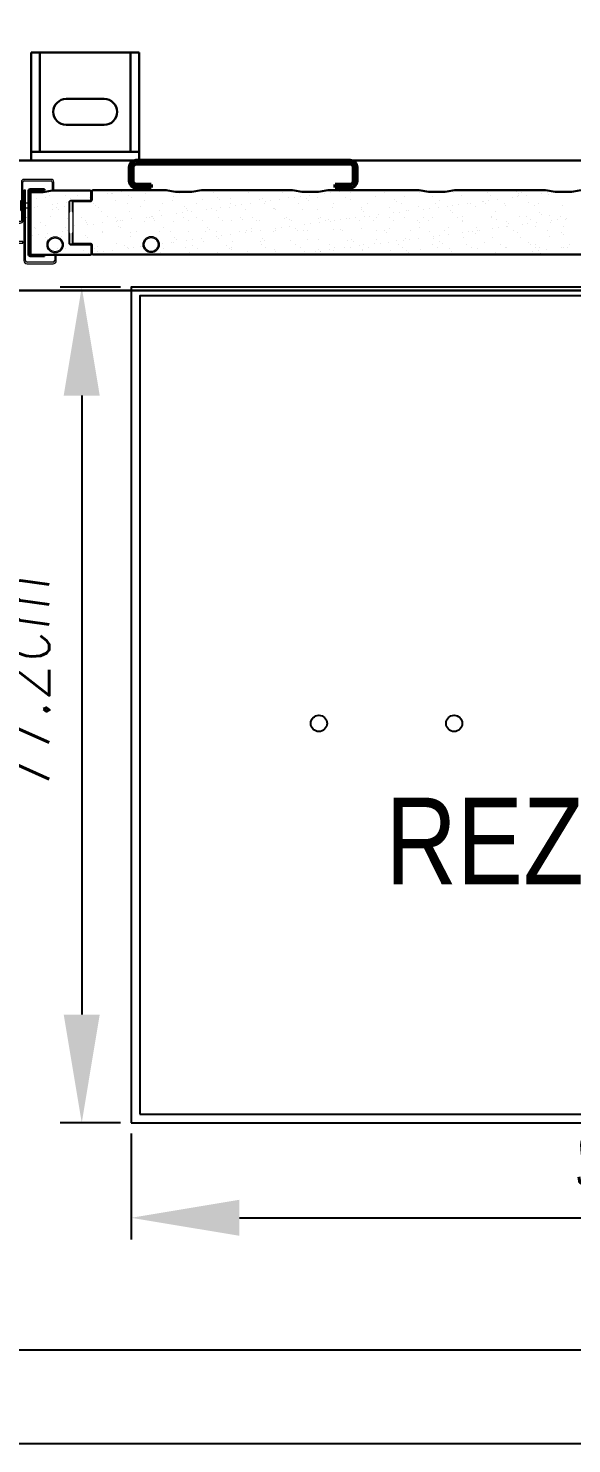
# Model space of a CAD drawing. Header units: millimetres. Extents: x 17886 to 18265, y -8727 to -7321.
# Drawn here: x 18004.64 to 18009.66, y -7642.46 to -7629.39 of the extents above; entities that cross this region are included whole.
import ezdxf

# ---------------------------------------------------------------- set-up
doc = ezdxf.new("R2010")
doc.units = ezdxf.units.MM
doc.linetypes.add('ACAD_ISO07W100', pattern=[3, 0, -3])
doc.layers.add('00 uvodnice', color=82, linetype='Continuous')
for name, color, linetype, lineweight in [('CRTANJE', 4, 'Continuous', 30), ('SRAFURE', 3, 'Continuous', 18), ('TANKE', 7, 'Continuous', 15), ('Visible Edges(ISO)', 7, 'Continuous', 20)]:
    doc.layers.add(name, color=color, linetype=linetype, lineweight=lineweight)
doc.layers.add('Hatch', color=7, linetype='Continuous', lineweight=9, true_color=0x1e1e47)
doc.styles.add('ARIAL NARROW', font='ARIALN.TTF')
doc.styles.add('KOTE ZA MONNTAZU', font='simplex.shx', dxfattribs={"width": 0.7, "oblique": 8, "height": 1.4})
doc.styles.add('TEHNO', font='tehno_98.shx', dxfattribs={"width": 0.6})
doc.dimstyles.new('ISO-25-Dušan', dxfattribs={"dimscale": 50, "dimtxt": 3.5, "dimasz": 3, "dimexe": 1.25, "dimexo": 1.25, "dimgap": 0.7, "dimtad": 1, "dimdec": 0, "dimtxsty": 'TEHNO', "dimcen": 2.5, "dimclrd": 191, "dimclre": 191, "dimclrt": 254, "dimadec": 0, "dimazin": 0, "dimtfac": 1, "dimtdec": 0, "dimtmove": 0, "dimatfit": 3, "dimfxl": 1, "dimarcsym": 0})
doc.dimstyles.new('KOTE ZA MONTAZU u cm', dxfattribs={"dimscale": 0, "dimtxt": 1.4, "dimasz": 1.25, "dimexe": 0.2, "dimexo": 0.1, "dimgap": 0.3, "dimtad": 1, "dimlfac": 10, "dimzin": 12, "dimdsep": 46, "dimtxsty": 'KOTE ZA MONNTAZU', "dimcen": 1.25, "dimclrt": 1, "dimadec": 0, "dimazin": 0, "dimtfac": 1, "dimtmove": 0, "dimatfit": 3, "dimfxl": 1, "dimtolj": 2, "dimtzin": 0, "dimarcsym": 0})

# ---------------------------------------------------------------- blocks, each defined once
blk = doc.blocks.new('ENERGOINVEST KROV')
at = {"layer": 'Visible Edges(ISO)', "color": 7, "linetype": 'ACAD_ISO07W100'}
blk.add_line((262984.8, 136548), (260563.8, 136548), dxfattribs=at)
blk = doc.blocks.new('*D222')
at = {"layer": 'Defpoints', "color": 0, "transparency": 16777216}
for p in [(18016.887, -7626.276), (17992.537, -7630.678), (18016.887, -7630.678)]:
    blk.add_point(p, dxfattribs=at)
at = {"layer": 'TANKE', "color": 4, "lineweight": -2, "transparency": 16777216}
for p, q in [((17992.537, -7630.578), (17992.537, -7625.476)), ((18016.887, -7630.578), (18016.887, -7625.476)), ((17993.787, -7626.276), (18015.637, -7626.276))]:
    blk.add_line(p, q, dxfattribs=at)
at = {"layer": 'TANKE', "color": 4, "transparency": 16777216}
for points in [[(17993.787, -7626.068), (17993.787, -7626.484), (17992.537, -7626.276)], [(18015.637, -7626.068), (18015.637, -7626.484), (18016.887, -7626.276)]]:
    blk.add_solid(points, dxfattribs=at)
at = {"layer": 'TANKE', "color": 1, "transparency": 16777216, "insert": (18006.62, -7625.243), "char_height": 1.4, "attachment_point": 5, "style": 'TEHNO'}
blk.add_mtext('243,5cm', dxfattribs=at)
blk = doc.blocks.new('*D225')
at = {"layer": 'Defpoints', "color": 0, "transparency": 16777216}
for p in [(18016.887, -7622.775), (17968.037, -7630.678), (18016.887, -7630.678)]:
    blk.add_point(p, dxfattribs=at)
at = {"layer": 'TANKE', "color": 4, "lineweight": -2, "transparency": 16777216}
for p, q in [((17968.037, -7630.578), (17968.037, -7621.975)), ((18016.887, -7630.578), (18016.887, -7621.975)), ((17969.287, -7622.775), (18015.637, -7622.775))]:
    blk.add_line(p, q, dxfattribs=at)
at = {"layer": 'TANKE', "color": 4, "transparency": 16777216}
for points in [[(17969.287, -7622.566), (17969.287, -7622.983), (17968.037, -7622.775)], [(18015.637, -7622.566), (18015.637, -7622.983), (18016.887, -7622.775)]]:
    blk.add_solid(points, dxfattribs=at)
at = {"layer": 'TANKE', "color": 1, "transparency": 16777216, "insert": (17992.462, -7621.741), "char_height": 1.4, "attachment_point": 5, "style": 'TEHNO'}
blk.add_mtext('488,5cm', dxfattribs=at)
blk = doc.blocks.new('C STUB')
at = {"layer": 'CRTANJE', "lineweight": 50}
for p, q in [((266066.4, 120661.6), (266066.4, 120648.6)), ((266069.4, 120661.6), (266069.4, 120648.6)), ((266072.4, 120667.6), (266270.4, 120667.6)), ((266072.4, 120664.6), (266270.4, 120664.6)), ((266273.4, 120661.6), (266273.4, 120648.6)), ((266276.4, 120661.6), (266276.4, 120648.6)), ((266072.4, 120645.6), (266086.4, 120645.6)), ((266072.4, 120642.6), (266086.4, 120642.6)), ((266086.4, 120645.6), (266086.4, 120642.6)), ((266270.4, 120645.6), (266256.4, 120645.6)), ((266256.4, 120642.6), (266256.4, 120645.6)), ((266270.4, 120642.6), (266256.4, 120642.6))]:
    blk.add_line(p, q, dxfattribs=at)
for centre, radius, start, end in [((266072.4, 120661.6), 6, 90, 180), ((266072.4, 120661.6), 3, 90, 180), ((266270.4, 120661.6), 6, 0, 90), ((266270.4, 120661.6), 3, 0, 90), ((266072.4, 120648.6), 6, 180, 270), ((266072.4, 120648.6), 3, 180, 270), ((266270.4, 120648.6), 3, 270, 0), ((266270.4, 120648.6), 6, 270, 0)]:
    blk.add_arc(centre, radius, start, end, dxfattribs=at)
blk = doc.blocks.new('PU PANEL 60 OSTATAK ZA ENERGOINVEST')
at = {"layer": 'CRTANJE', "lineweight": 9}
for p, q in [((253619.8, 125341.3), (253619.8, 125333.1)), ((253620.4, 125333.1), (253620.4, 125341.3)), ((253620.4, 125341.3), (253620.4, 125333.1)), ((253655.7, 125342.5), (253621, 125342.5)), ((253621, 125341.9), (253655.7, 125341.9)), ((253655.7, 125341.9), (253621, 125341.9)), ((253621.5, 125341.9), (253688.2, 125341.9)), ((253688.2, 125341.9), (253621.5, 125341.9)), ((253688.2, 125342.5), (253621.6, 125342.5)), ((253688.3, 125341.9), (253697.2, 125340.4)), ((253697.2, 125340.4), (253688.3, 125341.9)), ((253697.3, 125341), (253688.4, 125342.5)), ((253712.3, 125341), (253697.4, 125341)), ((253697.4, 125340.4), (253712.3, 125340.4)), ((253712.3, 125340.4), (253697.4, 125340.4)), ((253721.2, 125342.5), (253712.4, 125341)), ((253712.5, 125340.4), (253721.3, 125341.9)), ((253721.3, 125341.9), (253712.5, 125340.4)), ((253805.2, 125342.5), (253721.4, 125342.5)), ((253721.4, 125341.9), (253805.2, 125341.9)), ((253805.2, 125341.9), (253721.4, 125341.9)), ((253805.3, 125341.9), (253814.2, 125340.4)), ((253814.2, 125340.4), (253805.3, 125341.9)), ((253814.3, 125341), (253805.4, 125342.5)), ((253829.3, 125341), (253814.4, 125341)), ((253814.4, 125340.4), (253829.3, 125340.4)), ((253829.3, 125340.4), (253814.4, 125340.4)), ((253838.2, 125342.5), (253829.4, 125341)), ((253829.5, 125340.4), (253838.3, 125341.9)), ((253838.3, 125341.9), (253829.5, 125340.4)), ((253922.2, 125342.5), (253838.4, 125342.5)), ((253838.4, 125341.9), (253922.2, 125341.9)), ((253922.2, 125341.9), (253838.4, 125341.9)), ((253922.3, 125341.9), (253931.2, 125340.4)), ((253931.2, 125340.4), (253922.3, 125341.9)), ((253931.3, 125341), (253922.4, 125342.5)), ((253946.3, 125341), (253931.4, 125341)), ((253931.4, 125340.4), (253946.3, 125340.4)), ((253946.3, 125340.4), (253931.4, 125340.4)), ((253955.2, 125342.5), (253946.4, 125341)), ((253946.5, 125340.4), (253955.3, 125341.9)), ((253955.3, 125341.9), (253946.5, 125340.4)), ((254039.2, 125342.5), (253955.4, 125342.5)), ((253955.4, 125341.9), (254039.2, 125341.9)), ((254039.2, 125341.9), (253955.4, 125341.9)), ((254039.3, 125341.9), (254048.2, 125340.4)), ((254048.2, 125340.4), (254039.3, 125341.9)), ((254048.3, 125341), (254039.4, 125342.5)), ((254063.3, 125341), (254048.4, 125341)), ((254048.4, 125340.4), (254063.3, 125340.4)), ((254063.3, 125340.4), (254048.4, 125340.4)), ((254072.2, 125342.5), (254063.4, 125341)), ((254063.5, 125340.4), (254072.3, 125341.9)), ((253601.8, 125331.3), (253601.8, 125322.5)), ((253602.4, 125322.5), (253602.4, 125331.3)), ((253602.4, 125331.3), (253602.4, 125293.5)), ((253619.2, 125332.5), (253603, 125332.5)), ((253603, 125331.9), (253619.2, 125331.9)), ((253619.2, 125331.9), (253603, 125331.9)), ((253601.8, 125322.5), (253602.4, 125322.5)), ((253602.3, 125302.5), (253601.8, 125302.5)), ((253601.8, 125302.5), (253601.8, 125293.5)), ((253602.3, 125293.5), (253602.3, 125302.5)), ((253619.3, 125293), (253602.8, 125293)), ((253602.8, 125292.5), (253619.3, 125292.5)), ((253602.9, 125293), (253619.3, 125293)), ((253619.8, 125292), (253619.8, 125283.5)), ((253620.3, 125283.5), (253620.3, 125292)), ((253620.3, 125292), (253620.3, 125283.5)), ((254692.3, 125283), (253620.8, 125283)), ((253620.8, 125283), (254692.3, 125283)), ((253620.8, 125282.5), (254692.3, 125282.5))]:
    blk.add_line(p, q, dxfattribs=at)
at = {"layer": 'CRTANJE', "color": 252, "lineweight": 13}
for radius in [7.5, 6.5]:
    blk.add_circle((253674.8, 125292), radius, dxfattribs=at)
at = {"layer": 'CRTANJE', "lineweight": 9}
for centre, radius, start, end in [((253621, 125341.3), 1.2, 90, 180), ((253621, 125341.3), 0.601, 90.0687, 179.9313), ((253655.7, 125341.3), 1.2, 80.5377, 90), ((253655.7, 125341.3), 0.6, 80.5377, 90), ((253655.7, 125341.3), 0.6, 80.5377, 90), ((253688.2, 125341.3), 1.2, 80.5377, 90), ((253688.2, 125341.3), 0.6, 80.5377, 90), ((253688.2, 125341.3), 0.6, 80.5377, 90), ((253688.9, 125341.3), 1.2, 90, 99.4717), ((253688.9, 125341.3), 0.6, 90, 99.4717), ((253688.9, 125341.3), 0.6, 90, 99.4717), ((253697.4, 125341.6), 1.2, 260.5377, 270), ((253697.4, 125341.6), 1.2, 260.5377, 270), ((253697.4, 125341.6), 0.6, 260.5377, 270), ((253712.3, 125341.6), 0.6, 270, 279.4623), ((253712.3, 125341.6), 1.2, 270, 279.4623), ((253712.3, 125341.6), 1.2, 270, 279.4623), ((253721.4, 125341.3), 1.2, 90, 99.4623), ((253721.4, 125341.3), 0.6, 90, 99.4623), ((253721.4, 125341.3), 0.6, 90, 99.4623), ((253805.2, 125341.3), 1.2, 80.5377, 90), ((253805.2, 125341.3), 0.6, 80.5377, 90), ((253805.2, 125341.3), 0.6, 80.5377, 90), ((253814.4, 125341.6), 1.2, 260.5377, 270), ((253814.4, 125341.6), 1.2, 260.5377, 270), ((253814.4, 125341.6), 0.6, 260.5377, 270), ((253829.3, 125341.6), 0.6, 270, 279.4623), ((253829.3, 125341.6), 1.2, 270, 279.4623), ((253829.3, 125341.6), 1.2, 270, 279.4623), ((253838.4, 125341.3), 1.2, 90, 99.4623), ((253838.4, 125341.3), 0.6, 90, 99.4623), ((253838.4, 125341.3), 0.6, 90, 99.4623), ((253922.2, 125341.3), 1.2, 80.5377, 90), ((253922.2, 125341.3), 0.6, 80.5377, 90), ((253922.2, 125341.3), 0.6, 80.5377, 90), ((253931.4, 125341.6), 1.2, 260.5377, 270), ((253931.4, 125341.6), 1.2, 260.5377, 270), ((253931.4, 125341.6), 0.6, 260.5377, 270), ((253946.3, 125341.6), 0.6, 270, 279.4623), ((253946.3, 125341.6), 1.2, 270, 279.4623), ((253946.3, 125341.6), 1.2, 270, 279.4623), ((253955.4, 125341.3), 1.2, 90, 99.4623), ((253955.4, 125341.3), 0.6, 90, 99.4623), ((253955.4, 125341.3), 0.6, 90, 99.4623), ((254039.2, 125341.3), 1.2, 80.5377, 90), ((254039.2, 125341.3), 0.6, 80.5377, 90), ((254039.2, 125341.3), 0.6, 80.5377, 90), ((254048.4, 125341.6), 1.2, 260.5377, 270), ((254048.4, 125341.6), 1.2, 260.5377, 270), ((254048.4, 125341.6), 0.6, 260.5377, 270), ((254063.3, 125341.6), 0.6, 270, 279.4623), ((254063.3, 125341.6), 1.2, 270, 279.4623), ((254063.3, 125341.6), 1.2, 270, 279.4623), ((253603, 125331.3), 1.2, 90, 180), ((253603, 125331.3), 0.6, 89.9799, 180.0201), ((253603, 125331.3), 0.6, 89.9799, 180.0201), ((253619.2, 125333.1), 1.2, 270, 360), ((253619.2, 125333.1), 0.6, 270, 0), ((253619.2, 125333.1), 1.2, 270, 360), ((253602.8, 125293.5), 1, 180, 270), ((253602.8, 125293.5), 0.5, 180, 270), ((253602.9, 125293.5), 0.5, 179.9906, 270.0094), ((253619.3, 125292), 1, 0, 90), ((253619.3, 125292), 1, 0, 90), ((253619.3, 125292), 0.5, 0, 90), ((253620.8, 125283.5), 1, 180, 270), ((253620.8, 125283.5), 0.5, 180, 270), ((253620.8, 125283.5), 0.5, 180, 270)]:
    blk.add_arc(centre, radius, start, end, dxfattribs=at)
at = {"layer": 'SRAFURE', "lineweight": 13}
for p, q in [((253620.3, 125337.1), (253620.3, 125337.1)), ((253634.1, 125338.9), (253634.1, 125338.9)), ((253637.8, 125339.5), (253637.8, 125339.5)), ((253639.4, 125339.6), (253639.4, 125339.6)), ((253647.6, 125340.7), (253647.6, 125340.7)), ((253654.3, 125337), (253654.3, 125337)), ((253669.4, 125339.5), (253669.4, 125339.5)), ((253701.1, 125339.6), (253701.1, 125339.6)), ((253732.7, 125339.7), (253732.7, 125339.7)), ((253764.3, 125339.7), (253764.3, 125339.7)), ((253796, 125339.8), (253796, 125339.8)), ((253821.1, 125337.2), (253821.1, 125337.2)), ((253827.6, 125339.8), (253827.6, 125339.8)), ((253834.9, 125339), (253834.9, 125339)), ((253840.2, 125339.7), (253840.2, 125339.7)), ((253848.4, 125340.8), (253848.4, 125340.8)), ((253850.6, 125341.7), (253850.6, 125341.7)), ((253859.3, 125339.9), (253859.3, 125339.9)), ((253890.9, 125339.9), (253890.9, 125339.9)), ((253922.5, 125340), (253922.5, 125340)), ((253954.2, 125340.1), (253954.2, 125340.1)), ((253962, 125337.4), (253962, 125337.4)), ((253971.9, 125341.3), (253971.9, 125341.3)), ((253985.8, 125340.1), (253985.8, 125340.1)), ((253988.6, 125337.7), (253988.6, 125337.7)), ((254012.5, 125340.9), (254012.5, 125340.9)), ((254014.4, 125339.2), (254014.4, 125339.2)), ((254014.6, 125337.6), (254014.6, 125337.6)), ((254017.5, 125340.2), (254017.5, 125340.2)), ((254021.9, 125337.4), (254021.9, 125337.4)), ((254035.7, 125339.2), (254035.7, 125339.2)), ((254041, 125339.9), (254041, 125339.9)), ((254042, 125338.6), (254042, 125338.6)), ((254049.1, 125340.2), (254049.1, 125340.2)), ((254053.8, 125340), (254053.8, 125340)), ((253614.5, 125331.6), (253614.5, 125331.6)), ((253621.6, 125329.6), (253621.6, 125329.6)), ((253623.8, 125328.1), (253623.8, 125328.1)), ((253625.7, 125326.4), (253625.7, 125326.4)), ((253641.9, 125332.6), (253641.9, 125332.6)), ((253653.2, 125329.7), (253653.2, 125329.7)), ((253656.2, 125335.3), (253656.2, 125335.3)), ((253665, 125327.2), (253665, 125327.2)), ((253668.5, 125332.9), (253668.5, 125332.9)), ((253684.9, 125329.7), (253684.9, 125329.7)), ((253694.5, 125332.8), (253694.5, 125332.8)), ((253695.6, 125336.1), (253695.6, 125336.1)), ((253705.7, 125326.8), (253705.7, 125326.8)), ((253707.6, 125325.1), (253707.6, 125325.1)), ((253716.5, 125329.8), (253716.5, 125329.8)), ((253721.9, 125333.8), (253721.9, 125333.8)), ((253725.5, 125324.6), (253725.5, 125324.6)), ((253730.8, 125325.3), (253730.8, 125325.3)), ((253736.2, 125335.8), (253736.2, 125335.8)), ((253738.1, 125334), (253738.1, 125334)), ((253739.1, 125326.4), (253739.1, 125326.4)), ((253747, 125325.9), (253747, 125325.9)), ((253748.1, 125329.8), (253748.1, 125329.8)), ((253748.5, 125334.1), (253748.5, 125334.1)), ((253752.9, 125328.2), (253752.9, 125328.2)), ((253758.1, 125328.9), (253758.1, 125328.9)), ((253762.3, 125324.6), (253762.3, 125324.6)), ((253766.4, 125330), (253766.4, 125330)), ((253774.5, 125334), (253774.5, 125334)), ((253777.5, 125334.9), (253777.5, 125334.9)), ((253779.8, 125329.9), (253779.8, 125329.9)), ((253780.2, 125331.8), (253780.2, 125331.8)), ((253785.5, 125332.5), (253785.5, 125332.5)), ((253787.6, 125325.6), (253787.6, 125325.6)), ((253788.8, 125324.9), (253788.8, 125324.9)), ((253789.5, 125323.9), (253789.5, 125323.9)), ((253793.7, 125333.6), (253793.7, 125333.6)), ((253801.9, 125335), (253801.9, 125335)), ((253807.5, 125335.4), (253807.5, 125335.4)), ((253811.4, 125329.9), (253811.4, 125329.9)), ((253812.8, 125336.1), (253812.8, 125336.1)), ((253814.8, 125324.8), (253814.8, 125324.8)), ((253818.2, 125334.5), (253818.2, 125334.5)), ((253820, 125332.8), (253820, 125332.8)), ((253828.5, 125335.3), (253828.5, 125335.3)), ((253828.9, 125324.7), (253828.9, 125324.7)), ((253842.3, 125325.8), (253842.3, 125325.8)), ((253843.1, 125330), (253843.1, 125330)), ((253854.5, 125335.2), (253854.5, 125335.2)), ((253859.4, 125333.6), (253859.4, 125333.6)), ((253868.9, 125326.1), (253868.9, 125326.1)), ((253869.5, 125324.3), (253869.5, 125324.3)), ((253874.7, 125330.1), (253874.7, 125330.1)), ((253882, 125336.2), (253882, 125336.2)), ((253894.9, 125326), (253894.9, 125326)), ((253900.1, 125333.3), (253900.1, 125333.3)), ((253901.9, 125331.5), (253901.9, 125331.5)), ((253906.3, 125330.1), (253906.3, 125330.1)), ((253908.6, 125336.5), (253908.6, 125336.5)), ((253922.3, 125327), (253922.3, 125327)), ((253926.3, 125324.8), (253926.3, 125324.8)), ((253931.6, 125325.5), (253931.6, 125325.5)), ((253934.6, 125336.4), (253934.6, 125336.4)), ((253938, 125330.2), (253938, 125330.2)), ((253939.9, 125326.6), (253939.9, 125326.6)), ((253941.3, 125332.4), (253941.3, 125332.4)), ((253948.9, 125327.3), (253948.9, 125327.3)), ((253953.7, 125328.4), (253953.7, 125328.4)), ((253958.9, 125329.1), (253958.9, 125329.1)), ((253967.2, 125330.2), (253967.2, 125330.2)), ((253969.6, 125330.2), (253969.6, 125330.2)), ((253974.9, 125327.2), (253974.9, 125327.2)), ((253981, 125332), (253981, 125332)), ((253982, 125332), (253982, 125332)), ((253983.8, 125330.3), (253983.8, 125330.3)), ((253986.3, 125332.7), (253986.3, 125332.7)), ((253994.6, 125333.8), (253994.6, 125333.8)), ((254001.3, 125330.3), (254001.3, 125330.3)), ((254002.3, 125328.2), (254002.3, 125328.2)), ((254008.4, 125335.6), (254008.4, 125335.6)), ((254013.6, 125336.3), (254013.6, 125336.3)), ((254023.2, 125331.1), (254023.2, 125331.1)), ((254028.9, 125328.5), (254028.9, 125328.5)), ((254032.9, 125330.3), (254032.9, 125330.3)), ((254054.9, 125328.4), (254054.9, 125328.4)), ((253602.2, 125322.2), (253602.2, 125322.2)), ((253610.1, 125316.7), (253610.1, 125316.7)), ((253614.4, 125314), (253614.4, 125314)), ((253615.1, 125312), (253615.1, 125312)), ((253621.4, 125310.9), (253621.4, 125310.9)), ((253628.8, 125322.5), (253628.8, 125322.5)), ((253629.7, 125312), (253629.7, 125312)), ((253634.5, 125318.3), (253634.5, 125318.3)), ((253641.7, 125316.8), (253641.7, 125316.8)), ((253642.5, 125313), (253642.5, 125313)), ((253643.5, 125313.8), (253643.5, 125313.8)), ((253646, 125314), (253646, 125314)), ((253648.7, 125314.5), (253648.7, 125314.5)), ((253654.8, 125322.4), (253654.8, 125322.4)), ((253657, 125315.6), (253657, 125315.6)), ((253669.1, 125313.3), (253669.1, 125313.3)), ((253670.8, 125317.4), (253670.8, 125317.4)), ((253673.4, 125316.8), (253673.4, 125316.8)), ((253675.2, 125317.9), (253675.2, 125317.9)), ((253676.1, 125318.1), (253676.1, 125318.1)), ((253677, 125316.2), (253677, 125316.2)), ((253677.6, 125314.1), (253677.6, 125314.1)), ((253682.2, 125323.4), (253682.2, 125323.4)), ((253684.4, 125319.2), (253684.4, 125319.2)), ((253695.1, 125313.2), (253695.1, 125313.2)), ((253698.2, 125321), (253698.2, 125321)), ((253703.4, 125321.7), (253703.4, 125321.7)), ((253705, 125316.9), (253705, 125316.9)), ((253708.8, 125323.7), (253708.8, 125323.7)), ((253709.3, 125314.2), (253709.3, 125314.2)), ((253711.7, 125322.8), (253711.7, 125322.8)), ((253716.4, 125317), (253716.4, 125317)), ((253722.6, 125314.2), (253722.6, 125314.2)), ((253734.8, 125323.6), (253734.8, 125323.6)), ((253736.6, 125316.9), (253736.6, 125316.9)), ((253740.9, 125314.2), (253740.9, 125314.2)), ((253749.2, 125314.5), (253749.2, 125314.5)), ((253757.1, 125316.7), (253757.1, 125316.7)), ((253758.9, 125315), (253758.9, 125315)), ((253768.3, 125317), (253768.3, 125317)), ((253772.6, 125314.3), (253772.6, 125314.3)), ((253775.1, 125314.4), (253775.1, 125314.4)), ((253798.3, 125315.8), (253798.3, 125315.8)), ((253799.9, 125317.1), (253799.9, 125317.1)), ((253802.6, 125315.4), (253802.6, 125315.4)), ((253804.2, 125314.3), (253804.2, 125314.3)), ((253822.2, 125311.1), (253822.2, 125311.1)), ((253829.2, 125315.7), (253829.2, 125315.7)), ((253830.5, 125312.2), (253830.5, 125312.2)), ((253831.6, 125317.1), (253831.6, 125317.1)), ((253835.8, 125314.4), (253835.8, 125314.4)), ((253839, 125315.4), (253839, 125315.4)), ((253840.8, 125313.7), (253840.8, 125313.7)), ((253844.3, 125314), (253844.3, 125314)), ((253849.6, 125314.7), (253849.6, 125314.7)), ((253855.2, 125315.6), (253855.2, 125315.6)), ((253857.8, 125315.8), (253857.8, 125315.8)), ((253863.2, 125317.2), (253863.2, 125317.2)), ((253867.5, 125314.4), (253867.5, 125314.4)), ((253871.4, 125322.6), (253871.4, 125322.6)), ((253871.6, 125317.6), (253871.6, 125317.6)), ((253876.9, 125318.3), (253876.9, 125318.3)), ((253880.2, 125314.5), (253880.2, 125314.5)), ((253882.6, 125316.6), (253882.6, 125316.6)), ((253885.2, 125319.4), (253885.2, 125319.4)), ((253894.8, 125317.2), (253894.8, 125317.2)), ((253899, 125321.2), (253899, 125321.2)), ((253899.1, 125314.5), (253899.1, 125314.5)), ((253904.3, 125321.9), (253904.3, 125321.9)), ((253909.2, 125316.9), (253909.2, 125316.9)), ((253910.8, 125323.4), (253910.8, 125323.4)), ((253912.5, 125323), (253912.5, 125323)), ((253920.9, 125314.2), (253920.9, 125314.2)), ((253922.8, 125312.5), (253922.8, 125312.5)), ((253926.5, 125317.3), (253926.5, 125317.3)), ((253930.8, 125314.6), (253930.8, 125314.6)), ((253935.2, 125316.8), (253935.2, 125316.8)), ((253951.4, 125323.1), (253951.4, 125323.1)), ((253953.3, 125321.4), (253953.3, 125321.4)), ((253958.1, 125317.3), (253958.1, 125317.3)), ((253962.1, 125313.3), (253962.1, 125313.3)), ((253962.4, 125314.6), (253962.4, 125314.6)), ((253962.6, 125317.8), (253962.6, 125317.8)), ((253989.2, 125318.2), (253989.2, 125318.2)), ((253989.7, 125317.4), (253989.7, 125317.4)), ((253992.7, 125322.2), (253992.7, 125322.2)), ((253994, 125314.7), (253994, 125314.7)), ((254002.8, 125312.9), (254002.8, 125312.9)), ((254004.7, 125311.2), (254004.7, 125311.2)), ((254015.2, 125318), (254015.2, 125318)), ((254021.4, 125317.5), (254021.4, 125317.5)), ((254023, 125311.2), (254023, 125311.2)), ((254025.7, 125314.7), (254025.7, 125314.7)), ((254031.3, 125312.3), (254031.3, 125312.3)), ((254033.3, 125321.9), (254033.3, 125321.9)), ((254035.2, 125320.1), (254035.2, 125320.1)), ((254042.7, 125319), (254042.7, 125319)), ((254044, 125312), (254044, 125312)), ((254045.1, 125314.1), (254045.1, 125314.1)), ((254050.4, 125314.8), (254050.4, 125314.8)), ((254053, 125317.5), (254053, 125317.5)), ((254057.3, 125314.8), (254057.3, 125314.8)), ((254058.6, 125315.9), (254058.6, 125315.9)), ((253602.3, 125308.4), (253602.3, 125308.4)), ((253602.8, 125302.6), (253602.8, 125302.6)), ((253604, 125309.4), (253604, 125309.4)), ((253614.1, 125300.1), (253614.1, 125300.1)), ((253615.9, 125298.4), (253615.9, 125298.4)), ((253616.1, 125310.2), (253616.1, 125310.2)), ((253629.4, 125302.9), (253629.4, 125302.9)), ((253629.8, 125304.2), (253629.8, 125304.2)), ((253644.6, 125309), (253644.6, 125309)), ((253646.5, 125307.3), (253646.5, 125307.3)), ((253655.3, 125299.2), (253655.3, 125299.2)), ((253655.4, 125302.8), (253655.4, 125302.8)), ((253661.4, 125304.2), (253661.4, 125304.2)), ((253682.9, 125303.8), (253682.9, 125303.8)), ((253685.9, 125308.1), (253685.9, 125308.1)), ((253693.1, 125304.3), (253693.1, 125304.3)), ((253696, 125298.8), (253696, 125298.8)), ((253709.5, 125304.2), (253709.5, 125304.2)), ((253721.1, 125297.7), (253721.1, 125297.7)), ((253724.7, 125304.3), (253724.7, 125304.3)), ((253726.5, 125307.8), (253726.5, 125307.8)), ((253728.4, 125306), (253728.4, 125306)), ((253734.9, 125299.6), (253734.9, 125299.6)), ((253735.4, 125304), (253735.4, 125304)), ((253737.2, 125297.9), (253737.2, 125297.9)), ((253740.2, 125300.3), (253740.2, 125300.3)), ((253748.4, 125301.4), (253748.4, 125301.4)), ((253756.3, 125304.4), (253756.3, 125304.4)), ((253762.2, 125303.2), (253762.2, 125303.2)), ((253762.9, 125305), (253762.9, 125305)), ((253767.5, 125303.9), (253767.5, 125303.9)), ((253767.8, 125306.9), (253767.8, 125306.9)), ((253775.8, 125305), (253775.8, 125305)), ((253788, 125304.4), (253788, 125304.4)), ((253789.5, 125305.4), (253789.5, 125305.4)), ((253789.6, 125306.8), (253789.6, 125306.8)), ((253794.9, 125307.5), (253794.9, 125307.5)), ((253803.1, 125308.6), (253803.1, 125308.6)), ((253808.4, 125306.5), (253808.4, 125306.5)), ((253810.3, 125304.8), (253810.3, 125304.8)), ((253815.5, 125305.2), (253815.5, 125305.2)), ((253816.9, 125310.4), (253816.9, 125310.4)), ((253819.6, 125304.5), (253819.6, 125304.5)), ((253842.9, 125306.2), (253842.9, 125306.2)), ((253849.7, 125305.6), (253849.7, 125305.6)), ((253851.3, 125304.6), (253851.3, 125304.6)), ((253869.5, 125306.6), (253869.5, 125306.6)), ((253882.9, 125304.6), (253882.9, 125304.6)), ((253890.3, 125305.3), (253890.3, 125305.3)), ((253892.2, 125303.5), (253892.2, 125303.5)), ((253895.5, 125306.4), (253895.5, 125306.4)), ((253914.5, 125304.7), (253914.5, 125304.7)), ((253921.9, 125297.9), (253921.9, 125297.9)), ((253922.9, 125307.4), (253922.9, 125307.4)), ((253931.6, 125304.4), (253931.6, 125304.4)), ((253935.7, 125299.7), (253935.7, 125299.7)), ((253941, 125300.4), (253941, 125300.4)), ((253946.2, 125304.7), (253946.2, 125304.7)), ((253949.2, 125301.5), (253949.2, 125301.5)), ((253949.5, 125307.8), (253949.5, 125307.8)), ((253963, 125303.3), (253963, 125303.3)), ((253963.3, 125298.2), (253963.3, 125298.2)), ((253968.3, 125304), (253968.3, 125304)), ((253972.2, 125304), (253972.2, 125304)), ((253974.1, 125302.3), (253974.1, 125302.3)), ((253975.5, 125307.6), (253975.5, 125307.6)), ((253976.6, 125305.1), (253976.6, 125305.1)), ((253977.8, 125304.8), (253977.8, 125304.8)), ((253989.9, 125298.6), (253989.9, 125298.6)), ((253990.4, 125306.9), (253990.4, 125306.9)), ((253995.7, 125307.6), (253995.7, 125307.6)), ((254003, 125308.6), (254003, 125308.6)), ((254003.9, 125308.7), (254003.9, 125308.7)), ((254009.5, 125304.8), (254009.5, 125304.8)), ((254013.5, 125303.1), (254013.5, 125303.1)), ((254015.9, 125298.5), (254015.9, 125298.5)), ((254017.7, 125310.5), (254017.7, 125310.5)), ((254029.6, 125309), (254029.6, 125309)), ((254041.1, 125304.9), (254041.1, 125304.9)), ((254043.3, 125299.4), (254043.3, 125299.4)), ((254054.2, 125302.8), (254054.2, 125302.8)), ((254055.6, 125308.8), (254055.6, 125308.8)), ((254056, 125301.1), (254056, 125301.1)), ((253615.7, 125292.4), (253615.7, 125292.4)), ((253618.3, 125291.3), (253618.3, 125291.3)), ((253622.6, 125288.5), (253622.6, 125288.5)), ((253624.8, 125290.3), (253624.8, 125290.3)), ((253625.5, 125285.2), (253625.5, 125285.2)), ((253630.8, 125285.9), (253630.8, 125285.9)), ((253639, 125286.9), (253639, 125286.9)), ((253643.2, 125293.4), (253643.2, 125293.4)), ((253649.9, 125291.3), (253649.9, 125291.3)), ((253652.8, 125288.8), (253652.8, 125288.8)), ((253654.2, 125288.6), (253654.2, 125288.6)), ((253658.1, 125289.5), (253658.1, 125289.5)), ((253665.4, 125289.9), (253665.4, 125289.9)), ((253666.4, 125290.5), (253666.4, 125290.5)), ((253667.3, 125288.2), (253667.3, 125288.2)), ((253669.8, 125293.8), (253669.8, 125293.8)), ((253680.2, 125292.4), (253680.2, 125292.4)), ((253681.6, 125291.4), (253681.6, 125291.4)), ((253685.5, 125293.1), (253685.5, 125293.1)), ((253685.8, 125288.7), (253685.8, 125288.7)), ((253693.7, 125294.1), (253693.7, 125294.1)), ((253695.8, 125293.6), (253695.8, 125293.6)), ((253697.9, 125297.1), (253697.9, 125297.1)), ((253706.7, 125289), (253706.7, 125289)), ((253707.5, 125296), (253707.5, 125296)), ((253712.8, 125296.7), (253712.8, 125296.7)), ((253713.2, 125291.4), (253713.2, 125291.4)), ((253717.5, 125288.7), (253717.5, 125288.7)), ((253723.2, 125294.6), (253723.2, 125294.6)), ((253744.8, 125291.5), (253744.8, 125291.5)), ((253747.3, 125288.7), (253747.3, 125288.7)), ((253749.1, 125288.8), (253749.1, 125288.8)), ((253749.2, 125287), (253749.2, 125287)), ((253749.8, 125295), (253749.8, 125295)), ((253763.5, 125285.4), (253763.5, 125285.4)), ((253775.8, 125294.8), (253775.8, 125294.8)), ((253776.5, 125291.6), (253776.5, 125291.6)), ((253777.9, 125297.6), (253777.9, 125297.6)), ((253779.8, 125295.9), (253779.8, 125295.9)), ((253780.8, 125288.8), (253780.8, 125288.8)), ((253788.6, 125287.8), (253788.6, 125287.8)), ((253790.1, 125285.8), (253790.1, 125285.8)), ((253803.2, 125295.8), (253803.2, 125295.8)), ((253808.1, 125291.6), (253808.1, 125291.6)), ((253812.4, 125288.9), (253812.4, 125288.9)), ((253816.1, 125285.7), (253816.1, 125285.7)), ((253819.1, 125296.7), (253819.1, 125296.7)), ((253826.3, 125285.3), (253826.3, 125285.3)), ((253829.3, 125287.4), (253829.3, 125287.4)), ((253829.8, 125296.2), (253829.8, 125296.2)), ((253831.1, 125285.7), (253831.1, 125285.7)), ((253831.6, 125286), (253831.6, 125286)), ((253839.8, 125291.7), (253839.8, 125291.7)), ((253839.8, 125287.1), (253839.8, 125287.1)), ((253843.6, 125286.6), (253843.6, 125286.6)), ((253844, 125288.9), (253844, 125288.9)), ((253853.6, 125288.9), (253853.6, 125288.9)), ((253855.8, 125296), (253855.8, 125296)), ((253858.9, 125289.6), (253858.9, 125289.6)), ((253859.8, 125296.3), (253859.8, 125296.3)), ((253861.7, 125294.6), (253861.7, 125294.6)), ((253867.2, 125290.7), (253867.2, 125290.7)), ((253870.2, 125287), (253870.2, 125287)), ((253870.5, 125286.5), (253870.5, 125286.5)), ((253871.4, 125291.7), (253871.4, 125291.7)), ((253875.7, 125289), (253875.7, 125289)), ((253881, 125292.5), (253881, 125292.5)), ((253883.2, 125297), (253883.2, 125297)), ((253886.3, 125293.2), (253886.3, 125293.2)), ((253894.5, 125294.3), (253894.5, 125294.3)), ((253896.1, 125286.9), (253896.1, 125286.9)), ((253901.1, 125295.4), (253901.1, 125295.4)), ((253903, 125291.8), (253903, 125291.8)), ((253907.3, 125289.1), (253907.3, 125289.1)), ((253908.3, 125296.1), (253908.3, 125296.1)), ((253909.8, 125297.4), (253909.8, 125297.4)), ((253911.2, 125286.2), (253911.2, 125286.2)), ((253913.6, 125296.8), (253913.6, 125296.8)), ((253923.6, 125287.8), (253923.6, 125287.8)), ((253934.7, 125291.8), (253934.7, 125291.8)), ((253935.8, 125297.2), (253935.8, 125297.2)), ((253939, 125289.1), (253939, 125289.1)), ((253941.7, 125295.1), (253941.7, 125295.1)), ((253943.6, 125293.4), (253943.6, 125293.4)), ((253950.2, 125288.2), (253950.2, 125288.2)), ((253952.4, 125285.3), (253952.4, 125285.3)), ((253966.3, 125291.9), (253966.3, 125291.9)), ((253970.6, 125289.2), (253970.6, 125289.2)), ((253976.2, 125288.1), (253976.2, 125288.1)), ((253983, 125294.2), (253983, 125294.2)), ((253993.1, 125284.9), (253993.1, 125284.9)), ((253998, 125292), (253998, 125292)), ((254002.2, 125289.2), (254002.2, 125289.2)), ((254003.6, 125289), (254003.6, 125289)), ((254023.6, 125293.9), (254023.6, 125293.9)), ((254025.5, 125292.1), (254025.5, 125292.1)), ((254027.1, 125285.4), (254027.1, 125285.4)), ((254029.6, 125292), (254029.6, 125292)), ((254030.2, 125289.4), (254030.2, 125289.4)), ((254032.4, 125286.1), (254032.4, 125286.1)), ((254033.9, 125289.3), (254033.9, 125289.3)), ((254040.6, 125287.2), (254040.6, 125287.2)), ((254054.4, 125289), (254054.4, 125289)), ((254056.2, 125289.3), (254056.2, 125289.3)), ((254059.7, 125289.7), (254059.7, 125289.7)), ((254061.2, 125292.1), (254061.2, 125292.1)), ((253630.1, 125283.4), (253630.1, 125283.4)), ((253656.1, 125283.2), (253656.1, 125283.2)), ((253683.5, 125284.2), (253683.5, 125284.2)), ((253710.1, 125284.6), (253710.1, 125284.6)), ((253736.1, 125284.5), (253736.1, 125284.5)), ((253812.5, 125283.5), (253812.5, 125283.5)), ((253913, 125284.5), (253913, 125284.5)), ((253994.9, 125283.2), (253994.9, 125283.2)), ((254013.3, 125283.6), (254013.3, 125283.6)), ((254034.3, 125284), (254034.3, 125284))]:
    blk.add_line(p, q, dxfattribs=at)
blk = doc.blocks.new('M_U-profil za vrata_prejsek')
at = {"layer": 'CRTANJE'}
blk.add_hatch(color=256, dxfattribs=at).paths.add_polyline_path([(0, 0), (-1, 0), (-1, -13, 0.414214), (1, -15), (59, -15, 0.414214), (61, -13), (61, 0), (60, 0), (60, -13, -0.414214), (59, -14), (1, -14, -0.414214), (0, -13)])
for p, q in [((-1, 0), (-1, -13)), ((-1, 0), (0, 0)), ((0, 0), (0, -13)), ((60, -13), (60, 0)), ((60, 0), (61, 0)), ((61, -13), (61, 0)), ((1, -14), (59, -14)), ((1, -15), (59, -15))]:
    blk.add_line(p, q, dxfattribs=at)
for centre, radius, start, end in [((1, -13), 2, 180, 270), ((1, -13), 1, 180, 270), ((59, -13), 2, 270, 0), ((59, -13), 1, 270, 0)]:
    blk.add_arc(centre, radius, start, end, dxfattribs=at)
blk = doc.blocks.new('M_STOK I RAM 1000 ZA PU60')
at = {"layer": 'Hatch'}
h = blk.add_hatch(dxfattribs=at)
h.set_pattern_fill('ANSI31', scale=508, style=0)
h.set_pattern_definition([(45, (-3797.41, -2304.99), (-44.9013, 44.9013), [])])
edge = h.paths.add_edge_path()
edge.add_ellipse((2.5, 7.5), major_axis=(-1, 0), ratio=1, start_angle=270, end_angle=360)
edge.add_line((1.5, 7.5), (1.5, 0))
edge.add_line((1.5, 0), (0, 0))
edge.add_line((0, 0), (0, 7.5))
edge.add_ellipse((2.5, 7.5), major_axis=(0, 2.5), ratio=1, start_angle=0, end_angle=90, ccw=False)
edge.add_line((2.5, 10), (27.5, 10))
edge.add_ellipse((27.5, 7.5), major_axis=(2.5, 0), ratio=1, start_angle=0, end_angle=90, ccw=False)
edge.add_line((30, 7.5), (30, -28))
edge.add_ellipse((31, -28), major_axis=(0, -1), ratio=1, start_angle=270, end_angle=360)
edge.add_line((31, -29), (39, -29))
edge.add_ellipse((39, -28), major_axis=(1, 0), ratio=1, start_angle=270, end_angle=360)
edge.add_line((40, -28), (40, -22.5))
edge.add_ellipse((42.5, -22.5), major_axis=(2.5, 0), ratio=1, start_angle=0, end_angle=180, ccw=False)
edge.add_line((45, -22.5), (45, -46.5))
edge.add_ellipse((42.5, -46.5), major_axis=(0, -2.5), ratio=1, start_angle=0, end_angle=90, ccw=False)
edge.add_line((42.5, -49), (28.5, -49))
edge.add_line((28.5, -49), (28.5, -47.5))
edge.add_line((28.5, -47.5), (42.5, -47.5))
edge.add_ellipse((42.5, -46.5), major_axis=(1, 0), ratio=1, start_angle=270, end_angle=360)
edge.add_line((43.5, -46.5), (43.5, -22.5))
edge.add_ellipse((42.5, -22.5), major_axis=(-1, 0), ratio=1, start_angle=180, end_angle=360)
edge.add_line((41.5, -22.5), (41.5, -28))
edge.add_ellipse((39, -28), major_axis=(0, -2.5), ratio=1, start_angle=0, end_angle=90, ccw=False)
edge.add_line((39, -30.5), (31, -30.5))
edge.add_ellipse((31, -28), major_axis=(-2.5, 0), ratio=1, start_angle=0, end_angle=90, ccw=False)
edge.add_line((28.5, -28), (28.5, 7.5))
edge.add_ellipse((27.5, 7.5), major_axis=(0, 1), ratio=1, start_angle=270, end_angle=360)
edge.add_line((27.5, 8.5), (2.5, 8.5))
h = blk.add_hatch(dxfattribs=at)
h.set_pattern_fill('ANSI31', scale=508, angle=90, style=0)
h.set_pattern_definition([(135, (-3673.41, -2304.99), (-44.9013, -44.9013), [])])
edge = h.paths.add_edge_path()
edge.add_ellipse((1021.5, 7.5), major_axis=(2.5, 0), ratio=1, start_angle=0, end_angle=90)
edge.add_line((1021.5, 10), (996.5, 10))
edge.add_ellipse((996.5, 7.5), major_axis=(0, 2.5), ratio=1, start_angle=0, end_angle=90)
edge.add_line((994, 7.5), (994, -28))
edge.add_ellipse((993, -28), major_axis=(1, 0), ratio=1, start_angle=270, end_angle=360, ccw=False)
edge.add_line((993, -29), (985, -29))
edge.add_ellipse((985, -28), major_axis=(0, -1), ratio=1, start_angle=270, end_angle=360, ccw=False)
edge.add_line((984, -28), (984, -22.5))
edge.add_ellipse((981.5, -22.5), major_axis=(2.5, 0), ratio=1, start_angle=0, end_angle=180)
edge.add_line((979, -22.5), (979, -46.5))
edge.add_ellipse((981.5, -46.5), major_axis=(-2.5, 0), ratio=1, start_angle=0, end_angle=90)
edge.add_line((981.5, -49), (995.5, -49))
edge.add_line((995.5, -49), (995.5, -47.5))
edge.add_line((995.5, -47.5), (981.5, -47.5))
edge.add_ellipse((981.5, -46.5), major_axis=(0, -1), ratio=1, start_angle=270, end_angle=360, ccw=False)
edge.add_line((980.5, -46.5), (980.5, -22.5))
edge.add_ellipse((981.5, -22.5), major_axis=(-1, 0), ratio=1, start_angle=180, end_angle=360, ccw=False)
edge.add_line((982.5, -22.5), (982.5, -28))
edge.add_ellipse((985, -28), major_axis=(-2.5, 0), ratio=1, start_angle=0, end_angle=90)
edge.add_line((985, -30.5), (993, -30.5))
edge.add_ellipse((993, -28), major_axis=(0, -2.5), ratio=1, start_angle=0, end_angle=90)
edge.add_line((995.5, -28), (995.5, 7.5))
edge.add_ellipse((996.5, 7.5), major_axis=(-1, 0), ratio=1, start_angle=270, end_angle=360, ccw=False)
edge.add_line((996.5, 8.5), (1021.5, 8.5))
edge.add_ellipse((1021.5, 7.5), major_axis=(0, 1), ratio=1, start_angle=270, end_angle=360, ccw=False)
edge.add_line((1022.5, 7.5), (1022.5, 0))
edge.add_line((1022.5, 0), (1024, 0))
edge.add_line((1024, 0), (1024, 7.5))
at = {"layer": 'Visible Edges(ISO)', "color": 7}
for p, q in [((0, 7.5), (0, 0)), ((1.5, 0), (1.5, 7.5)), ((27.5, 10), (2.5, 10)), ((2.5, 8.5), (27.5, 8.5)), ((28.5, 7.5), (28.5, -28)), ((30, -28), (30, 7.5)), ((994, 7.5), (994, -28)), ((995.5, -28), (995.5, 7.5)), ((1021.5, 10), (996.5, 10)), ((996.5, 8.5), (1021.5, 8.5)), ((1022.5, 7.5), (1022.5, 0)), ((1024, 0), (1024, 7.5)), ((0, 0), (1.5, 0)), ((25.5, -11.6), (24.5, -11.6)), ((27, 0), (25.5, 0)), ((25.5, 0), (25.5, -65)), ((27, -65), (27, 0)), ((27.7, -11.6), (27, -11.6)), ((27.7, -11.6), (28.5, -10.9)), ((27.7, -11.6), (27.7, -16.4)), ((30.5, -9.4), (30, -9.4)), ((30.5, -9.4), (30.5, -18.7)), ((993.4, -18.7), (993.4, -9.4)), ((993.4, -9.4), (994, -9.4)), ((996.2, -11.6), (995.5, -10.9)), ((996.2, -16.4), (996.2, -11.6)), ((996.2, -11.6), (996.3, -11.6)), ((997.8, 0), (996.3, 0)), ((996.3, 0), (996.3, -65)), ((997.8, -65), (997.8, 0)), ((998, -11.6), (1000.5, -11.6)), ((1022.5, 0), (1024, 0)), ((25.5, -16.4), (24.5, -16.4)), ((27.7, -16.4), (27, -16.4)), ((27.7, -16.4), (28.5, -17.2)), ((30.5, -18.7), (30, -18.7)), ((40, -22.5), (40, -28)), ((41.5, -28), (41.5, -22.5)), ((43.5, -22.5), (43.5, -46.5)), ((45, -46.5), (45, -22.5)), ((979, -22.5), (979, -46.5)), ((980.5, -46.5), (980.5, -22.5)), ((982.5, -22.5), (982.5, -28)), ((984, -28), (984, -22.5)), ((993.4, -18.7), (994, -18.7)), ((996.2, -16.4), (995.5, -17.2)), ((996.2, -16.4), (996.3, -16.4)), ((997.8, -25), (997.8, -25.6)), ((998, -16.4), (1000.5, -16.4)), ((39, -29), (31, -29)), ((31, -30.5), (39, -30.5)), ((993, -29), (985, -29)), ((985, -30.5), (993, -30.5)), ((42.5, -47.5), (28.5, -47.5)), ((28.5, -47.5), (28.5, -49)), ((28.5, -49), (42.5, -49)), ((995.5, -47.5), (981.5, -47.5)), ((981.5, -49), (995.5, -49)), ((995.5, -49), (995.5, -47.5)), ((-1.5, -60), (-3, -60)), ((-3, -60), (-3, -65)), ((-1.5, -65), (-1.5, -60)), ((1026.3, -60), (1024.8, -60)), ((1024.8, -60), (1024.8, -65)), ((1026.3, -65), (1026.3, -60)), ((24, -66.5), (0, -66.5)), ((0, -68), (24, -68)), ((1023.3, -66.5), (999.3, -66.5)), ((999.3, -68), (1023.3, -68))]:
    blk.add_line(p, q, dxfattribs=at)
for centre, radius, start, end in [((2.5, 7.5), 2.5, 90, 180), ((2.5, 7.5), 1, 90, 180), ((27.5, 7.5), 2.5, 0, 90), ((27.5, 7.5), 1, 0, 90), ((996.5, 7.5), 2.5, 90, 180), ((996.5, 7.5), 1, 90, 180), ((1021.5, 7.5), 2.5, 0, 90), ((1021.5, 7.5), 1, 0, 90), ((42.5, -22.5), 2.5, 0, 180), ((42.5, -22.5), 1, 0, 180), ((981.5, -22.5), 2.5, 0, 180), ((981.5, -22.5), 1, 0, 180), ((31, -28), 2.5, 180, 270), ((31, -28), 1, 180, 270), ((39, -28), 2.5, 270, 0), ((39, -28), 1, 270, 0), ((985, -28), 2.5, 180, 270), ((985, -28), 1, 180, 270), ((993, -28), 1, 270, 0), ((993, -28), 2.5, 270, 0), ((42.5, -46.5), 1, 270, 0), ((42.5, -46.5), 2.5, 270, 0), ((981.5, -46.5), 2.5, 180, 270), ((981.5, -46.5), 1, 180, 270), ((0, -65), 3, 180, 270), ((0, -65), 1.5, 180, 270), ((24, -65), 3, 270, 0), ((24, -65), 1.5, 270, 0), ((999.3, -65), 3, 180, 270), ((999.3, -65), 1.5, 180, 270), ((1023.3, -65), 1.5, 270, 0), ((1023.3, -65), 3, 270, 0)]:
    blk.add_arc(centre, radius, start, end, dxfattribs=at)
blk = doc.blocks.new('*D218')
at = {"color": 0, "linetype": 'Continuous', "lineweight": -2, "transparency": 16777216}
for p, q in [((18005.592, -7639.598), (18005.592, -7640.576)), ((18015.312, -7639.598), (18015.312, -7640.576)), ((18006.592, -7640.376), (18014.312, -7640.376))]:
    blk.add_line(p, q, dxfattribs=at)
at = {"color": 0, "transparency": 16777216}
for points in [[(18006.592, -7640.209), (18006.592, -7640.542), (18005.592, -7640.376)], [(18014.312, -7640.209), (18014.312, -7640.542), (18015.312, -7640.376)]]:
    blk.add_solid(points, dxfattribs=at)
at = {"layer": 'Defpoints', "color": 0, "transparency": 16777216}
for p in [(18005.592, -7639.498), (18015.312, -7639.498), (18015.312, -7640.376)]:
    blk.add_point(p, dxfattribs=at)
at = {"color": 1, "transparency": 16777216, "insert": (18010.642, -7639.796), "char_height": 1.4, "attachment_point": 5, "style": 'KOTE ZA MONNTAZU'}
blk.add_mtext('\\A2;{\\H0.4x;97.2cm}', dxfattribs=at)
blk = doc.blocks.new('*D219')
at = {"color": 0, "linetype": 'Continuous', "lineweight": -2, "transparency": 16777216}
for p, q in [((18005.492, -7631.778), (18004.935, -7631.778)), ((18005.135, -7632.778), (18005.135, -7638.498)), ((18005.492, -7639.498), (18004.935, -7639.498))]:
    blk.add_line(p, q, dxfattribs=at)
at = {"color": 0, "transparency": 16777216}
for points in [[(18004.968, -7632.778), (18005.301, -7632.778), (18005.135, -7631.778)], [(18004.968, -7638.498), (18005.301, -7638.498), (18005.135, -7639.498)]]:
    blk.add_solid(points, dxfattribs=at)
at = {"layer": 'Defpoints', "color": 0, "transparency": 16777216}
for p in [(18005.592, -7631.778), (18005.135, -7639.498), (18005.592, -7639.498)]:
    blk.add_point(p, dxfattribs=at)
at = {"color": 1, "transparency": 16777216, "insert": (18004.555, -7635.448), "char_height": 1.4, "attachment_point": 5, "rotation": 90, "style": 'KOTE ZA MONNTAZU'}
blk.add_mtext('\\A2;{\\H0.4x;77.2cm}', dxfattribs=at)

msp = doc.modelspace()

# ---------------------------------------------------------------- linework, layer by layer
at = {"color": 4}
for points in [[(18005.59159, -7639.49768), (18015.31159, -7639.49768), (18015.31159, -7631.77768), (18005.59159, -7631.77768)], [(18005.67159, -7639.41768), (18015.23159, -7639.41768), (18015.23159, -7631.85768), (18005.67159, -7631.85768)]]:
    msp.add_lwpolyline(points, close=True, dxfattribs=at)
at = {"color": 30, "true_color": 0xf8991e}
msp.add_lwpolyline([(17959.98168, -7641.59691), (18024.94169, -7641.59691), (18024.94169, -7642.46293), (17959.98168, -7642.46293)], close=True, dxfattribs=at)
at = {"color": 4}
for centre in [(18007.32659, -7635.80768), (18008.57659, -7635.80768)]:
    msp.add_circle(centre, 0.075, dxfattribs=at)
at = {"layer": 'CRTANJE', "color": 7, "lineweight": 30}
for p, q in [((18004.66684, -7630.60768), (18004.66684, -7629.60768)), ((18005.66684, -7629.60768), (18004.66684, -7629.60768)), ((18004.74684, -7629.60768), (18004.74684, -7630.52768)), ((18005.58684, -7629.60768), (18005.58684, -7630.52768)), ((18005.66684, -7630.60768), (18005.66684, -7629.60768)), ((18004.99184, -7630.03768), (18005.34184, -7630.03768)), ((18005.66684, -7630.60768), (18005.66684, -7630.15768)), ((18005.66684, -7630.60768), (18005.66684, -7630.15768)), ((18004.99184, -7630.27768), (18005.34184, -7630.27768)), ((18004.66684, -7630.52768), (18005.66684, -7630.52768)), ((18016.23855, -7630.60768), (17993.62053, -7630.60768)), ((18004.66684, -7630.60768), (18005.66684, -7630.60768)), ((17994.05668, -7631.80768), (18015.36668, -7631.80768))]:
    msp.add_line(p, q, dxfattribs=at)
at = {"layer": 'CRTANJE'}
msp.add_line((18004.66128, -7630.88069), (18004.66128, -7631.48069), dxfattribs=at)
at = {"layer": 'CRTANJE', "lineweight": 9}
for p, q in [((18004.77556, -7630.89569), (18004.66128, -7630.89569)), ((18004.66128, -7630.90169), (18004.77556, -7630.90169)), ((18004.77557, -7630.90169), (18004.66128, -7630.90169)), ((18004.86508, -7630.88085), (18004.77655, -7630.89561)), ((18004.77753, -7630.90153), (18004.86607, -7630.88677)), ((18004.86607, -7630.88677), (18004.77754, -7630.90153)), ((18005.21406, -7630.88069), (18004.86705, -7630.88069)), ((18004.86705, -7630.88669), (18005.21406, -7630.88669)), ((18005.21406, -7630.88669), (18004.86706, -7630.88669)), ((18005.21406, -7630.97469), (18005.03206, -7630.97469)), ((18005.03206, -7630.97469), (18005.21406, -7630.97469)), ((18005.03206, -7630.98069), (18005.21406, -7630.98069)), ((18005.22006, -7630.89269), (18005.22006, -7630.96869)), ((18005.22006, -7630.96869), (18005.22006, -7630.89269)), ((18005.22606, -7630.96869), (18005.22606, -7630.89269)), ((18005.02006, -7630.98669), (18005.02006, -7631.08069)), ((18005.02006, -7631.37571), (18005.02006, -7630.98669)), ((18005.02006, -7631.08069), (18005.02606, -7631.08069)), ((18005.02606, -7631.08069), (18005.02606, -7630.98669)), ((18005.02606, -7631.28071), (18005.02106, -7631.28071)), ((18005.02106, -7631.28071), (18005.02106, -7631.37571)), ((18005.02606, -7631.37571), (18005.02606, -7631.28071)), ((18004.64397, -7631.48071), (18005.21606, -7631.48071)), ((18005.21606, -7631.47571), (18004.66128, -7631.47571)), ((18004.66128, -7631.47571), (18005.21606, -7631.47571)), ((18005.21606, -7631.38571), (18005.03097, -7631.38571)), ((18005.21606, -7631.38071), (18005.03106, -7631.38071)), ((18005.03106, -7631.38571), (18005.21606, -7631.38571)), ((18005.22106, -7631.39071), (18005.22106, -7631.47071)), ((18005.22106, -7631.47071), (18005.22106, -7631.39071)), ((18005.22606, -7631.47071), (18005.22606, -7631.39071))]:
    msp.add_line(p, q, dxfattribs=at)
at = {"layer": 'CRTANJE', "color": 252, "lineweight": 13}
for radius in [0.075, 0.065]:
    msp.add_circle((18004.88893, -7631.38571), radius, dxfattribs=at)
at = {"layer": 'CRTANJE', "color": 7, "lineweight": 30}
for centre, start, end in [((18004.99184, -7630.15768), 90, 270), ((18005.34184, -7630.15768), 270, 90)]:
    msp.add_arc(centre, 0.12, start, end, dxfattribs=at)
at = {"layer": 'CRTANJE', "lineweight": 9}
for centre, radius, start, end in [((18004.77556, -7630.88969), 0.006, 270, 279.462322), ((18004.77556, -7630.88969), 0.012, 270, 279.462322), ((18004.77557, -7630.88969), 0.012, 270, 279.462322), ((18004.86705, -7630.89269), 0.012, 90, 99.462322), ((18004.86705, -7630.89269), 0.006, 90, 99.462322), ((18004.86706, -7630.89269), 0.006, 90, 99.462322), ((18005.03206, -7630.98669), 0.012, 90, 180), ((18005.03206, -7630.98669), 0.012, 90, 180), ((18005.03206, -7630.98669), 0.006, 90, 180), ((18005.21406, -7630.89269), 0.012, 0, 90), ((18005.21406, -7630.89269), 0.006, 0, 90), ((18005.21406, -7630.89269), 0.006, 0, 90), ((18005.21406, -7630.96869), 0.006, 270, 0), ((18005.21406, -7630.96869), 0.012, 270, 0), ((18005.21406, -7630.96869), 0.006, 270, 0), ((18005.03054, -7631.37522), 0.0105, 182.637404, 272.815218), ((18005.03206, -7631.3747), 0.01105, 185.221043, 264.778957), ((18005.03106, -7631.37571), 0.005, 180, 270), ((18005.21606, -7631.39071), 0.01, 0, 90), ((18005.21606, -7631.39071), 0.005, 0, 90), ((18005.21606, -7631.47071), 0.01, 270, 0), ((18005.21605, -7631.47069), 0.00501, 270.133956, 359.866044)]:
    msp.add_arc(centre, radius, start, end, dxfattribs=at)
at = {"layer": 'SRAFURE'}
for p, q in [((18004.67168, -7630.92955), (18004.67168, -7630.92955)), ((18004.71453, -7630.95684), (18004.71453, -7630.95684)), ((18004.79867, -7630.94725), (18004.79867, -7630.94725)), ((18004.83792, -7630.93213), (18004.83792, -7630.93213)), ((18004.98808, -7630.92897), (18004.98808, -7630.92897)), ((18005.03093, -7630.95627), (18005.03093, -7630.95627)), ((18005.09782, -7630.93338), (18005.09782, -7630.93338)), ((18005.18758, -7630.96911), (18005.18758, -7630.96911)), ((18005.20522, -7630.95074), (18005.20522, -7630.95074)), ((18004.70089, -7631.03728), (18004.70089, -7631.03728)), ((18004.72321, -7631.03024), (18004.72321, -7631.03024)), ((18004.86121, -7631.01207), (18004.86121, -7631.01207)), ((18004.86877, -7631.05511), (18004.86877, -7631.05511)), ((18004.89979, -7631.03991), (18004.89979, -7631.03991)), ((18004.9141, -7631.00511), (18004.9141, -7631.00511)), ((18004.91852, -7631.05707), (18004.91852, -7631.05707)), ((18004.9753, -7631.02739), (18004.9753, -7631.02739)), ((18004.9967, -7630.99424), (18004.9967, -7630.99424)), ((18004.70149, -7631.22724), (18004.70149, -7631.22724)), ((18004.70729, -7631.23305), (18004.70729, -7631.23305)), ((18004.75374, -7631.18397), (18004.75374, -7631.18397)), ((18004.79658, -7631.21126), (18004.79658, -7631.21126)), ((18004.84432, -7631.1279), (18004.84432, -7631.1279)), ((18004.9817, -7631.22316), (18004.9817, -7631.22316)), ((18005.00691, -7631.13807), (18005.00691, -7631.13807)), ((18004.6814, -7631.2988), (18004.6814, -7631.2988)), ((18004.73429, -7631.29184), (18004.73429, -7631.29184)), ((18004.80261, -7631.3199), (18004.80261, -7631.3199)), ((18004.81689, -7631.28097), (18004.81689, -7631.28097)), ((18004.82134, -7631.33706), (18004.82134, -7631.33706)), ((18004.85072, -7631.32367), (18004.85072, -7631.32367)), ((18004.95082, -7631.30952), (18004.95082, -7631.30952)), ((18004.95489, -7631.2628), (18004.95489, -7631.2628)), ((18005.00777, -7631.25584), (18005.00777, -7631.25584)), ((18004.83579, -7631.43838), (18004.83579, -7631.43838)), ((18004.87864, -7631.46568), (18004.87864, -7631.46568)), ((18004.90973, -7631.41806), (18004.90973, -7631.41806)), ((18004.9881, -7631.41892), (18004.9881, -7631.41892)), ((18005.15219, -7631.43781), (18005.15219, -7631.43781)), ((18005.19504, -7631.4651), (18005.19504, -7631.4651))]:
    msp.add_line(p, q, dxfattribs=at)

# ---------------------------------------------------------------- block references
at = {"layer": 'CRTANJE', "lineweight": 50, "xscale": 0.01, "yscale": 0.01, "zscale": 0.01}
for name, p in [('ENERGOINVEST KROV', (15386.96905, -8996.08723)), ('PU PANEL 60 OSTATAK ZA ENERGOINVEST', (15469.0285, -8884.30296))]:
    msp.add_blockref(name, p, dxfattribs=at)
at = {"layer": 'CRTANJE', "lineweight": 30, "xscale": -0.01, "yscale": 0.01, "zscale": 0.01}
msp.add_blockref('C STUB', (20668.34019, -8837.2832), dxfattribs=at)
at = {"layer": 'CRTANJE', "xscale": 0.01, "yscale": 0.01, "zscale": 0.01}
msp.add_blockref('M_STOK I RAM 1000 ZA PU60', (17994.63668, -7630.88069), dxfattribs=at)
at = {"layer": 'CRTANJE', "xscale": 0.01, "yscale": 0.01, "zscale": 0.01, "rotation": 270}
msp.add_blockref('M_U-profil za vrata_prejsek', (18004.79128, -7630.88069), dxfattribs=at)

# ---------------------------------------------------------------- texts
at = {"layer": '00 uvodnice', "color": 0, "linetype": 'Continuous', "insert": (18010.79178, -7636.49391), "char_height": 0.8, "width": 17.8049227, "attachment_point": 2, "style": 'ARIAL NARROW'}
msp.add_mtext('REZERVOAR', dxfattribs=at)

# ---------------------------------------------------------------- dimensions: what is measured, and where the dimension line sits
at = {"color": 4}
dim = msp.add_linear_dim(base=(18005.13461, -7639.49768), p1=(18005.59159, -7631.77768), p2=(18005.59159, -7639.49768), angle=270, text='{\\H0.4x;<>}', dimstyle='KOTE ZA MONTAZU u cm', override={"dimscale": 1, "dimasz": 1, "dimexe": 0.2, "dimgap": 0.3, "dimpost": 'cm', "dimfxl": 1.25, "dimfxlon": 1}, dxfattribs=at)
dim.commit()
dim.dimension.update_dxf_attribs({"geometry": '*D219', "text_midpoint": (18005.13461, -7635.44768), "dimtype": 160})
dim = msp.add_linear_dim(base=(18015.31159, -7640.3757), p1=(18005.59159, -7639.49768), p2=(18015.31159, -7639.49768), text='{\\H0.4x;<>}', dimstyle='KOTE ZA MONTAZU u cm', override={"dimscale": 1, "dimasz": 1, "dimpost": 'cm', "dimfxl": 1.25, "dimfxlon": 1}, dxfattribs=at)
dim.commit()
dim.dimension.update_dxf_attribs({"geometry": '*D218', "text_midpoint": (18010.64159, -7640.3757), "dimtype": 160})
at = {"layer": 'TANKE'}
for base, p1, picture, middle in [((18016.88668, -7622.77464), (17968.03668, -7630.67768), '*D225', (17992.46168, -7622.77464)), ((18016.88668, -7626.27616), (17992.53668, -7630.67768), '*D222', (18006.62012, -7626.27616))]:
    dim = msp.add_linear_dim(base=base, p1=p1, p2=(18016.88668, -7630.67768), angle=180, dimstyle='ISO-25-Dušan', override={"dimscale": 1, "dimtxt": 1.4, "dimasz": 1.25, "dimexe": 0.8, "dimexo": 0.1, "dimgap": 0.2, "dimdec": 2, "dimlfac": 10, "dimpost": 'cm', "dimsah": 1, "dimclrd": 4, "dimclre": 4, "dimclrt": 1}, dxfattribs=at)
    dim.commit()
    dim.dimension.update_dxf_attribs({"geometry": picture, "text_midpoint": middle, "dimtype": 160})

doc.saveas('drawing.dxf')
